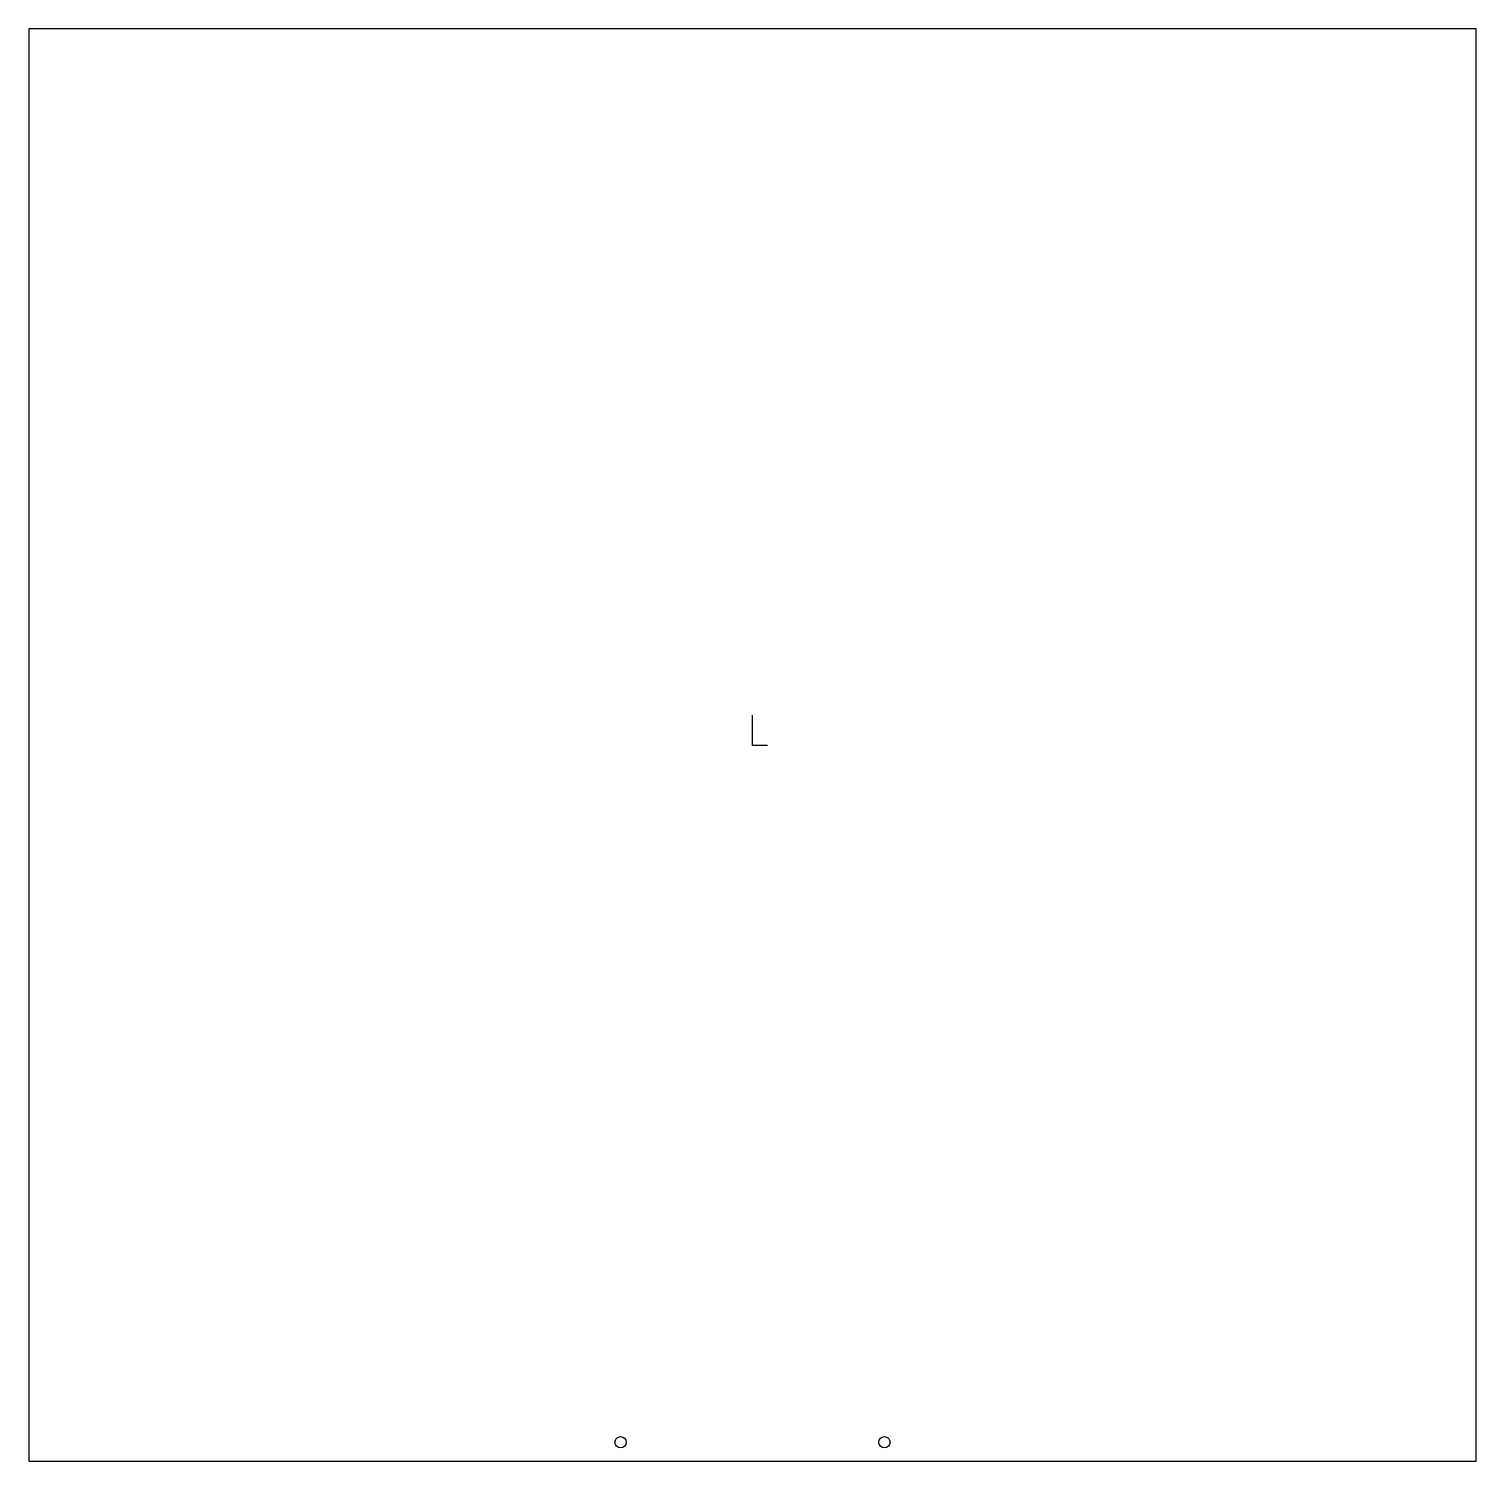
# Model space of a CAD drawing. Header units: millimetres. Extents: x -192 to 192, y -190 to 190.
import ezdxf

# ---------------------------------------------------------------- set-up
doc = ezdxf.new("R2010")
doc.units = ezdxf.units.MM
doc.header["$PDSIZE"] = -1

msp = doc.modelspace()

# ---------------------------------------------------------------- linework, layer by layer
at = {"color": 7, "linetype": 'Continuous', "lineweight": 25}
for p, q in [((-192, 190), (-192, -190)), ((192, 190), (-192, 190)), ((192, -190), (192, 190)), ((-192, -190), (192, -190))]:
    msp.add_line(p, q, dxfattribs=at)
at = {"color": 7, "linetype": 'Continuous'}
for q in [(0, 7.94), (3.97, 0)]:
    msp.add_line((0, 0), q, dxfattribs=at)
at = {"color": 7, "linetype": 'Continuous', "lineweight": 25}
for centre in [(-35, -185), (35, -185)]:
    msp.add_circle(centre, 1.5, dxfattribs=at)
at = {"color": 7, "linetype": 'Continuous'}
msp.add_point((0, 0), dxfattribs=at)

doc.saveas('drawing.dxf')
